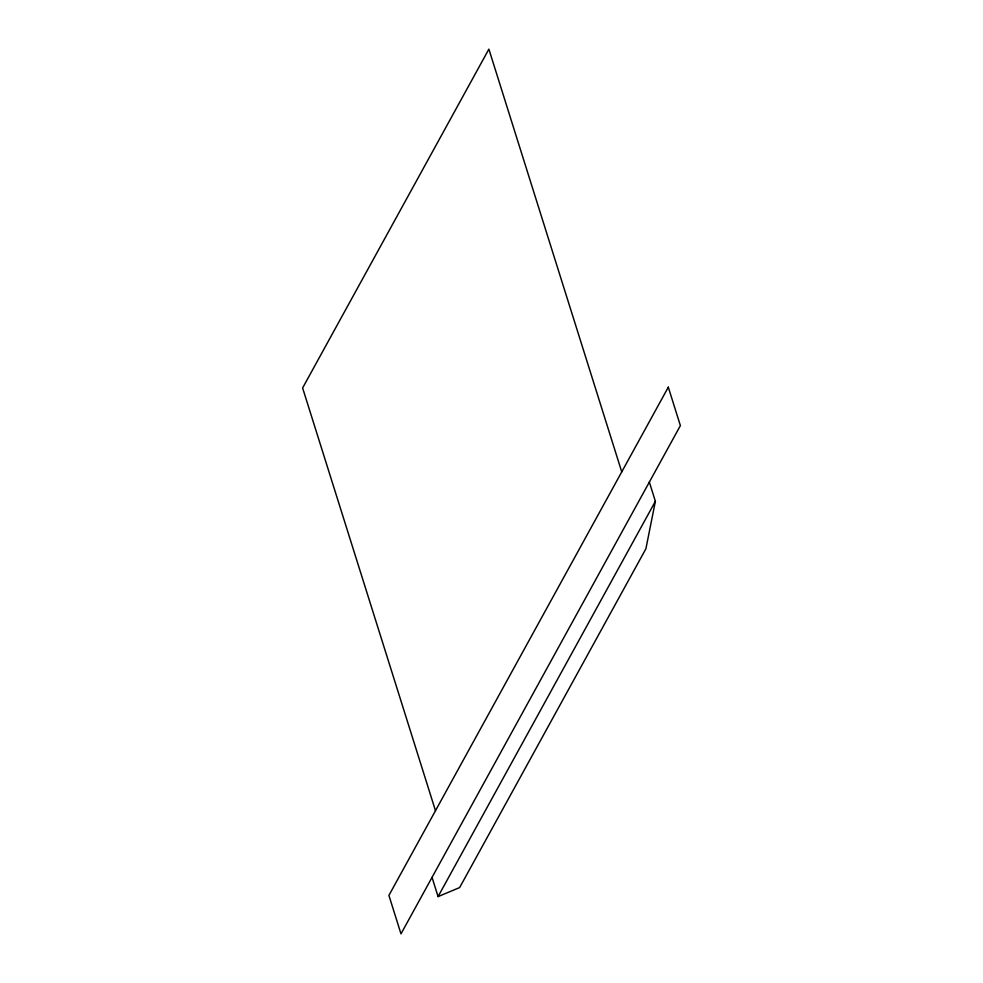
<?xml version="1.0" encoding="UTF-8"?>
<svg xmlns="http://www.w3.org/2000/svg" width="983" height="983" viewBox="0 0 983 983"><rect width="100%" height="100%" fill="white"/><g stroke="black" fill="none" stroke-linecap="round" stroke-linejoin="round"><path stroke-width="1.47" d="M649.345 482.088L655.378 501.305L645.905 548.76L459.639 887.575L438.074 896.594L432.029 877.377M438.074 896.594L655.378 501.305M621.748 471.901L488.883 49.15L302.617 387.966L435.481 810.717M668.305 387.191L388.912 895.415L400.99 933.85L680.383 425.627L668.305 387.191"/></g></svg>
